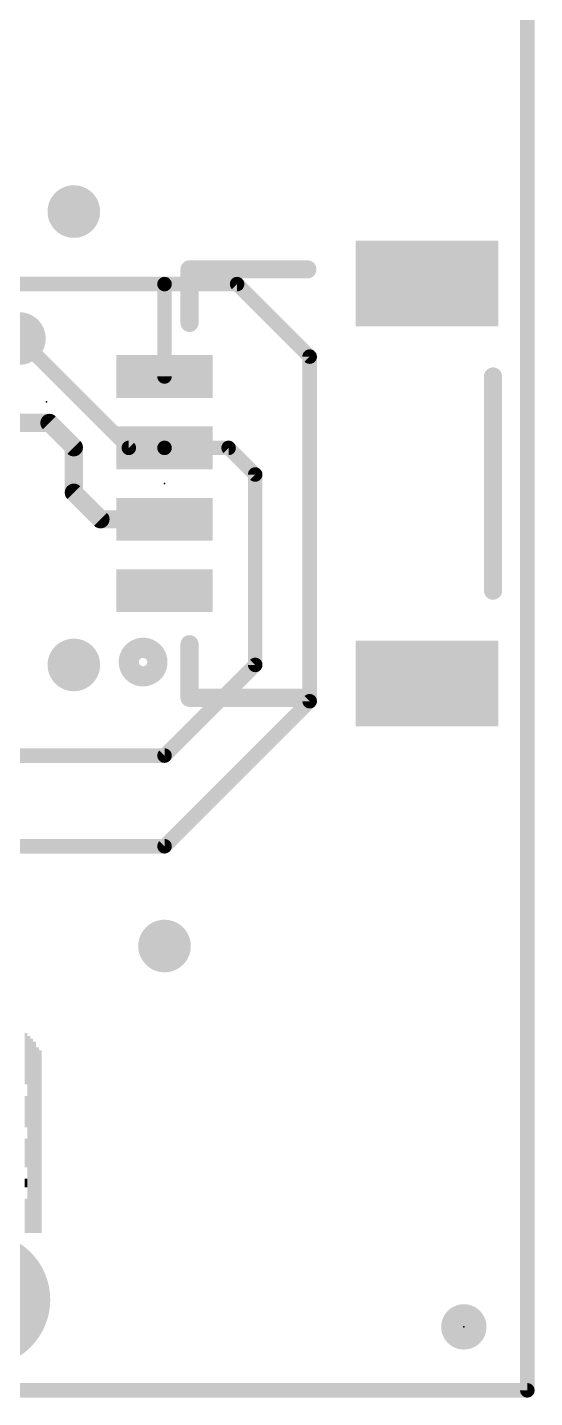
# Model space of a CAD drawing. Extents: x -41 to 66, y -21 to 32.
# Drawn here: x 18.4 to 25.5, y -0.1 to 19.09 of the extents above; entities that cross this region are included whole.
import ezdxf

# ---------------------------------------------------------------- set-up
doc = ezdxf.new("R2010")
doc.units = 0
for name, color, linetype in [('1', 12, 'CONTINUOUS'), ('16', 132, 'CONTINUOUS'), ('17', 110, 'CONTINUOUS'), ('18', 110, 'CONTINUOUS'), ('20', 53, 'CONTINUOUS'), ('21', 41, 'CONTINUOUS'), ('22', 40, 'CONTINUOUS'), ('23', 53, 'CONTINUOUS'), ('24', 53, 'CONTINUOUS')]:
    doc.layers.add(name, color=color, linetype=linetype)

# ---------------------------------------------------------------- blocks, each defined once
blk = doc.blocks.new('RECT')
blk.add_solid([(-0.5, -0.5), (0.5, -0.5), (-0.5, 0.5), (0.5, 0.5)])
blk = doc.blocks.new('ROUNDP')
at = {"const_width": 0.5}
blk.add_lwpolyline([(0, -0.25, 1), (0, 0.25, 1), (0, -0.25)], format="xyb", dxfattribs=at)
blk = doc.blocks.new('PIE')
at = {"const_width": 0.5}
blk.add_lwpolyline([(0, -0.25, 1), (0, 0.25, 1), (0, -0.25)], format="xyb", dxfattribs=at)
blk = doc.blocks.new('ROUNDV')
at = {"const_width": 0.5}
blk.add_lwpolyline([(0, -0.25, 1), (0, 0.25, 1), (0, -0.25)], format="xyb", dxfattribs=at)

msp = doc.modelspace()

# ---------------------------------------------------------------- linework, layer by layer
at = {"layer": '1'}
for points, const_width in [([(25.4, 25.4), (25.4, 0)], 0.2032), ([(20.32, 15.494), (14.39, 15.494)], 0.2032), ([(21.336, 15.494), (20.32, 15.494)], 0.2032), ([(20.32, 14.2), (20.32, 15.494)], 0.2032), ([(22.352, 14.478), (21.336, 15.494)], 0.2032), ([(19.82, 13.2), (18.288, 14.732)], 0.2032), ([(22.352, 9.652), (22.352, 14.478)], 0.2032), ([(17.78, 13.55), (18.708, 13.55)], 0.254), ([(18.708, 13.55), (19.05, 13.208)], 0.254), ([(19.05, 13.208), (19.05, 12.573)], 0.254), ([(20.32, 13.2), (19.82, 13.2)], 0.2032), ([(20.32, 13.2), (21.217, 13.2)], 0.2032), ([(21.217, 13.2), (21.59, 12.827)], 0.2032), ([(21.59, 12.827), (21.59, 10.16)], 0.2032), ([(19.05, 12.573), (19.423, 12.2)], 0.254), ([(20.32, 12.2), (19.423, 12.2)], 0.254), ([(20.32, 8.89), (21.59, 10.16)], 0.2032), ([(20.32, 7.62), (22.352, 9.652)], 0.2032), ([(15.24, 8.89), (20.32, 8.89)], 0.2032), ([(16.51, 7.62), (20.32, 7.62)], 0.2032), ([(25.4, 0), (0, 0)], 0.2032)]:
    msp.add_lwpolyline(points, dxfattribs=dict(at, const_width=const_width))
for points, const_width in [([(20.32, 15.5448, 1), (20.32, 15.4432)], 0.1016), ([(20.3708, 15.494, 1), (20.2692, 15.494)], 0.1016), ([(20.32, 15.4432, 1), (20.32, 15.5448)], 0.1016), ([(21.3719, 15.5299, 1), (21.3001, 15.4581)], 0.1016), ([(21.336, 15.4432, 1), (21.336, 15.5448)], 0.1016), ([(22.4028, 14.478, 1), (22.3012, 14.478)], 0.1016), ([(22.3161, 14.4421, 1), (22.3879, 14.5139)], 0.1016), ([(20.2692, 14.2, 1), (20.3708, 14.2)], 0.1016), ([(18.7529, 13.5949, 1), (18.6631, 13.5051)], 0.127), ([(18.708, 13.4865, 1), (18.708, 13.6135)], 0.127), ([(19.1135, 13.208, 1), (18.9865, 13.208)], 0.127), ([(19.0051, 13.1631, 1), (19.0949, 13.2529)], 0.127), ([(19.82, 13.2508, 1), (19.82, 13.1492)], 0.1016), ([(19.7841, 13.1641, 1), (19.8559, 13.2359)], 0.1016), ([(20.32, 13.2508, 1), (20.32, 13.1492)], 0.1016), ([(20.32, 13.1492, 1), (20.32, 13.2508)], 0.1016), ([(21.2529, 13.2359, 1), (21.1811, 13.1641)], 0.1016), ([(21.217, 13.1492, 1), (21.217, 13.2508)], 0.1016), ([(21.6408, 12.827, 1), (21.5392, 12.827)], 0.1016), ([(21.5541, 12.7911, 1), (21.6259, 12.8629)], 0.1016), ([(19.0949, 12.6179, 1), (19.0051, 12.5281)], 0.127), ([(18.9865, 12.573, 1), (19.1135, 12.573)], 0.127), ([(19.423, 12.2635, 1), (19.423, 12.1365)], 0.127), ([(19.3781, 12.1551, 1), (19.4679, 12.2449)], 0.127), ([(20.32, 12.1365, 1), (20.32, 12.2635)], 0.127), ([(21.5392, 10.16, 1), (21.6408, 10.16)], 0.1016), ([(21.6259, 10.1241, 1), (21.5541, 10.1959)], 0.1016), ([(22.3012, 9.652, 1), (22.4028, 9.652)], 0.1016), ([(22.3879, 9.6161, 1), (22.3161, 9.6879)], 0.1016), ([(20.2841, 8.9259, 1), (20.3559, 8.8541)], 0.1016), ([(20.32, 8.8392, 1), (20.32, 8.9408)], 0.1016), ([(20.2841, 7.6559, 1), (20.3559, 7.5841)], 0.1016), ([(20.32, 7.5692, 1), (20.32, 7.6708)], 0.1016), ([(25.3492, 0, 1), (25.4508, 0)], 0.1016), ([(25.4, -0.0508, 1), (25.4, 0.0508)], 0.1016)]:
    msp.add_lwpolyline(points, format="xyb", dxfattribs=dict(at, const_width=const_width))
at = {"layer": '16', "const_width": 0.2032}
for points in [[(25.4, 25.4), (25.4, 0)], [(25.4, 0), (0, 0)]]:
    msp.add_lwpolyline(points, dxfattribs=at)
at = {"layer": '16', "const_width": 0.1016}
for points in [[(25.3492, 0, 1), (25.4508, 0)], [(25.4, -0.0508, 1), (25.4, 0.0508)]]:
    msp.add_lwpolyline(points, format="xyb", dxfattribs=at)
at = {"layer": '20', "const_width": 0.2032}
for points in [[(25.4, 25.4), (25.4, 0)], [(25.4, 0), (0, 0)]]:
    msp.add_lwpolyline(points, dxfattribs=at)
at = {"layer": '20', "const_width": 0.1016}
for points in [[(25.3492, 0, 1), (25.4508, 0)], [(25.4, -0.0508, 1), (25.4, 0.0508)]]:
    msp.add_lwpolyline(points, format="xyb", dxfattribs=at)
at = {"layer": '21', "const_width": 0.254}
for points in [[(20.67, 14.95), (20.67, 15.7)], [(20.67, 15.7), (22.32, 15.7)], [(24.92, 11.2), (24.92, 14.2)], [(20.67, 9.7), (20.67, 10.45)], [(22.32, 9.7), (20.67, 9.7)]]:
    msp.add_lwpolyline(points, dxfattribs=at)
at = {"layer": '21'}
for points, const_width in [([(20.7335, 15.7, 1), (20.6065, 15.7)], 0.127), ([(20.67, 15.7635, 1), (20.67, 15.6365)], 0.127), ([(22.32, 15.6365, 1), (22.32, 15.7635)], 0.127), ([(20.6065, 14.95, 1), (20.7335, 14.95)], 0.127), ([(24.9835, 14.2, 1), (24.8565, 14.2)], 0.127), ([(24.8565, 11.2, 1), (24.9835, 11.2)], 0.127), ([(20.7335, 10.45, 1), (20.6065, 10.45)], 0.127), ([(20.02, 10.0586, 1), (20.02, 10.3414, 1), (20.02, 10.0586)], 0.4), ([(20.67, 9.7635, 1), (20.67, 9.6365)], 0.127), ([(22.32, 9.6365, 1), (22.32, 9.7635)], 0.127), ([(20.6065, 9.7, 1), (20.7335, 9.7)], 0.127)]:
    msp.add_lwpolyline(points, format="xyb", dxfattribs=dict(at, const_width=const_width))
at = {"layer": '23'}
for p in [(20.32, 12.7), (24.511, 0.889)]:
    msp.add_point(p, dxfattribs=at)
at = {"layer": '24'}
for p in [(18.669, 13.843), (24.511, 0.889)]:
    msp.add_point(p, dxfattribs=at)

# ---------------------------------------------------------------- block references
at = {"layer": '1', "rotation": 90}
for p, xscale, yscale in [((23.995, 15.5), 1.2, 2), ((20.32, 14.2), 0.6, 1.35), ((20.32, 13.2), 0.6, 1.35), ((20.32, 12.2), 0.6, 1.35), ((20.32, 11.2), 0.6, 1.35), ((23.995, 9.9), 1.2, 2)]:
    msp.add_blockref('RECT', p, dxfattribs=dict(at, xscale=xscale, yscale=yscale))
at = {"layer": '1', "xscale": 0.635, "yscale": 0.635}
msp.add_blockref('PIE', (24.511, 0.889), dxfattribs=at)
at = {"layer": '16', "xscale": 0.635, "yscale": 0.635}
msp.add_blockref('PIE', (24.511, 0.889), dxfattribs=at)
at = {"layer": '17', "xscale": 1.8796, "yscale": 1.8796, "rotation": 90}
msp.add_blockref('ROUNDP', (17.78, 1.27), dxfattribs=at)
msp.add_blockref('ROUNDP', (17.78, 1.27), dxfattribs=at)
at = {"layer": '18', "xscale": 0.7366, "yscale": 0.7366}
for p in [(19.05, 16.51), (19.05, 16.51), (18.288, 14.732), (18.288, 14.732), (19.05, 10.16), (19.05, 10.16), (20.32, 6.223), (20.32, 6.223)]:
    msp.add_blockref('ROUNDV', p, dxfattribs=at)
at = {"layer": '21', "yscale": 0.04, "rotation": 90}
for p, xscale in [((18.38, 4.644), 0.72), ((18.42, 3.584), 2.76), ((18.46, 3.564), 2.72), ((18.5, 3.544), 2.68), ((18.54, 3.504), 2.6), ((18.58, 3.484), 2.56), ((18.38, 3.904), 0.44), ((18.38, 3.324), 0.4), ((18.38, 2.904), 0.12), ((18.38, 2.444), 0.48)]:
    msp.add_blockref('RECT', p, dxfattribs=dict(at, xscale=xscale))
at = {"layer": '22', "yscale": 0.04, "rotation": 90}
for p, xscale in [((18.38, 4.804), 0.4), ((18.42, 4.764), 0.4), ((18.46, 3.564), 2.72), ((18.5, 3.544), 2.68), ((18.54, 3.504), 2.6), ((18.58, 3.484), 2.56), ((18.38, 2.404), 0.4), ((18.42, 2.424), 0.44)]:
    msp.add_blockref('RECT', p, dxfattribs=dict(at, xscale=xscale))

doc.saveas('drawing.dxf')
